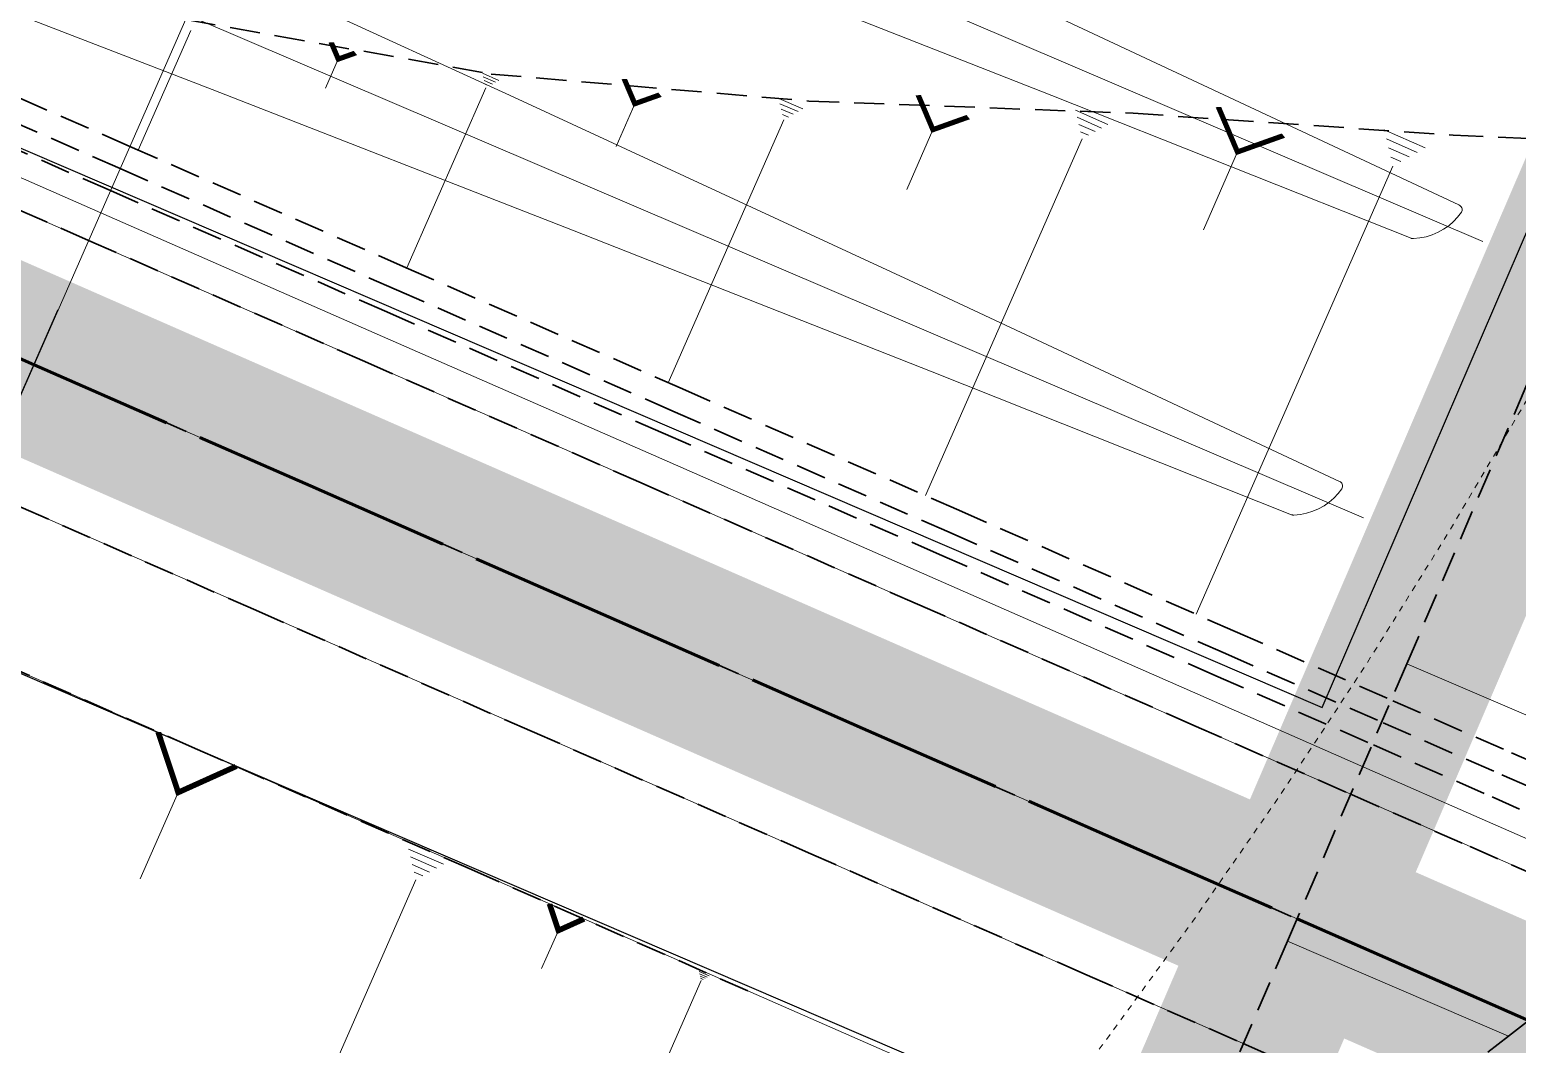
# Model space of a CAD drawing. Header units: metres. Extents: x 544752 to 548977, y 1840603 to 1844608.
# Drawn here: x 546643.49 to 546668.14, y 1842980.19 to 1842997 of the extents above; entities that cross this region are included whole.
import ezdxf

# ---------------------------------------------------------------- set-up
doc = ezdxf.new("R2010")
doc.units = ezdxf.units.M
doc.header["$MEASUREMENT"] = 0
for name, pattern in [('ACAD_ISO02W100', [15, 12, -3]), ('Anordnung Grundriss$0$GESTRICHELT', [0.75, 0.5, -0.25]), ('HIDDEN', [0.375, 0.25, -0.125])]:
    doc.linetypes.add(name, pattern=pattern)
doc.layers.add('C-ROAD', color=7, linetype='Continuous')
for name, color, linetype, lineweight in [('C-ROAD-CORR', 5, 'Continuous', 0), ('C-ROAD-SAMP', 150, 'HIDDEN', 0), ('C-ROAD-SAMP-TEXT', 11, 'Continuous', 0), ('C-TOPO-FEAT', 94, 'Continuous', 5), ('Line5', 5, 'Continuous', 13), ('Đường', 5, 'ACAD_ISO02W100', 5)]:
    doc.layers.add(name, color=color, linetype=linetype, lineweight=lineweight)

# ---------------------------------------------------------------- blocks, each defined once
blk = doc.blocks.new('TB')
at = {"layer": 'Defpoints', "color": 5, "linetype": 'Anordnung Grundriss$0$GESTRICHELT', "lineweight": 5, "ltscale": 0.2}
blk.add_circle((-0.4049538253086098, -1.769394799566726e-07), 105.7280000291212, dxfattribs=at)
blk = doc.blocks.new('FREFEWRFERWF')
at = {"layer": 'Line5', "color": 5}
for p, q in [((-7.212053040915634, -0.6838581399060786), (-8.89258424937725, 70.33729622233659)), ((-12.75507202500012, -0.8150196010246873), (-14.43560326413717, 70.20613535726443))]:
    blk.add_line(p, q, dxfattribs=at)
at = {"layer": 'Line5', "color": 5, "flags": 128}
for points in [[(-9.32136941346107, 69.21801394689828), (-9.265397289826069, 69.3155737053603), (-9.199926091358066, 69.40703027509153), (-9.125615558237769, 69.49146207235754), (-9.043214510194957, 69.56801827577874), (-8.953553309314884, 69.63592742476612), (-8.857535458577331, 69.69450520677492), (-8.756128540670034, 69.74316133605316), (-8.650354421522934, 69.78140550572425), (-8.54127897741273, 69.8088523298502)], [(-8.54127928573871, 69.80885153543204), (-8.524050052743405, 69.81059598503634), (-8.506802660995163, 69.80904139298946), (-8.490163094887976, 69.80424418672919), (-8.47473525768146, 69.79637846909463), (-8.461079090833664, 69.78572972957045), (-8.44969022506848, 69.77268445119262), (-8.44098198757274, 69.75771610625088), (-8.435270443791524, 69.74136795289814), (-8.432762881100643, 69.72423332417384)], [(-14.86438842292409, 69.08685307204723), (-14.80841630435316, 69.18441281979904), (-14.7429451107746, 69.27586939930916), (-14.66863456461579, 69.36030120356008), (-14.58623352402356, 69.43685740279034), (-14.49657232302707, 69.50476654665545), (-14.40055447630584, 69.56334433192387), (-14.29914754873607, 69.61200046539307), (-14.19337342411745, 69.65024462807924), (-14.0842979879817, 69.67769145453349)], [(-14.08429830515524, 69.67769065964967), (-14.06706906191539, 69.67943511717021), (-14.04982166929403, 69.6778805218637), (-14.03318210656289, 69.67308331327513), (-14.01775426935637, 69.66521759377792), (-14.00409810314886, 69.65456885192543), (-13.99270923074801, 69.64152358099818), (-13.98400099435821, 69.6265552258119), (-13.97828945569927, 69.61020707152784), (-13.97578189574415, 69.59307245211676)], [(-13.97577600751538, 69.5929625662975), (-13.51127695024479, 61.83797155646607), (-13.08261348161614, 54.08091718330979), (-12.68979475862579, 46.32196505367756), (-12.33282916026656, 38.56128078699112), (-12.01172429847065, 30.79903006413952), (-11.72648704145104, 23.03537858603522), (-11.47712347662309, 15.27049208758399), (-11.26363891706569, 7.504536324646324), (-11.08603794220835, -0.2623229054734111)], [(-8.432757004280575, 69.72412343835458), (-7.968257946602535, 61.96913249930367), (-7.53959449013928, 54.21207819133997), (-7.146775769360829, 46.45312612131238), (-6.78981017426122, 38.69244191842154), (-6.468705312057864, 30.93019125238061), (-6.183468067261856, 23.16653984691948), (-5.934104503423441, 15.40165340481326), (-5.720619944797363, 7.635697712190449), (-5.543018971104175, -0.1311614527367055)], [(-14.87426023866283, 69.04712659073994), (-14.9017317329417, 62.45136923948303), (-14.95250223134644, 55.85575008206069), (-15.02657110703876, 49.26035141386092), (-15.12393741810229, 42.66525555262342), (-15.24459997238591, 36.07054476439953), (-15.38855725055328, 29.47630136879161), (-15.55580746376654, 22.88260762346908), (-15.74634851206793, 16.28954582801089), (-15.96017803822178, 9.697198242414743)], [(-14.87426230253186, 69.04695007717237), (-14.87407874467317, 69.05155328614637), (-14.87366220814874, 69.05614129919559), (-14.87301376980031, 69.06070231227204), (-14.87213508534478, 69.06522462377325), (-14.8710284254048, 69.06969661777839), (-14.86969661776675, 69.07410680130124), (-14.8681430927827, 69.07844384945929), (-14.86637184320716, 69.08269663760439), (-14.86438740679296, 69.08685421943665)], [(-9.331241225474514, 69.17828746372834), (-9.358712720684707, 62.58253016741946), (-9.409483216586523, 55.98691107099876), (-9.48355208610883, 49.39151246007532), (-9.58091841021087, 42.79641664260998), (-9.701580953842495, 36.20170592423528), (-9.845538236608263, 29.60746257519349), (-10.01278844452463, 23.01376889226958), (-10.20332950324519, 16.42070714617148), (-10.41715902218129, 9.828359615057707)], [(-9.331243289343547, 69.17811096040532), (-9.331059732241556, 69.18271416937932), (-9.33064318500692, 69.18730217264965), (-9.32999474729877, 69.19186318619177), (-9.32911606359994, 69.19638549722731), (-9.328009405639023, 69.20085749216378), (-9.326677597535308, 69.20526767522097), (-9.325124074530322, 69.20960473362356), (-9.323352824314497, 69.21385751152411), (-9.321368388540577, 69.2180151049979)]]:
    blk.add_lwpolyline(points, dxfattribs=at)
blk = doc.blocks.new('RFEWF34RF')
blk.add_lwpolyline([(467558.3739784134, 1441381.465170017), (467628.3739784134, 1441381.465170017), (467628.3739784134, 1441366.465170017), (467558.3739784134, 1441366.465170017)], close=True)
at = {"xscale": 0.9, "yscale": 0.9714285714285716, "zscale": 0.9714285714285716, "rotation": 268.6444939923905}
blk.add_blockref('FREFEWRFERWF', (467559.2717663317, 1441366.934817435), dxfattribs=at)
blk = doc.blocks.new('GFERFERF')
blk.add_lwpolyline([(467513.3739784134, 1441358.465170017), (467628.3739784134, 1441358.465170017), (467628.3739784134, 1441366.465170017), (467513.3739784134, 1441366.465170017)], close=True)
blk = doc.blocks.new('fcwdăed')
at = {"xscale": -1, "rotation": 19.89216182940478}
for name, p in [('GFERFERF', (1396356.812540187, 242240.5363757809, -3.31594075425429)), ('RFEWF34RF', (1396367.360318515, 242211.3860006156, -3.31594075425429))]:
    blk.add_blockref(name, p, dxfattribs=at)

msp = doc.modelspace()

# ---------------------------------------------------------------- linework, layer by layer
at = {"layer": 'C-ROAD', "color": 1, "linetype": 'ACAD_ISO02W100', "lineweight": 60, "ltscale": 0.1, "const_width": 3, "flags": 128}
for points in [[(546523.169546673, 1843044.294615997), (546698.777218832, 1842967.217470441)], [(546659.508247406, 1842970.676844174), (546671.7521406753, 1842999.156442743)]]:
    msp.add_lwpolyline(points, dxfattribs=at)
at = {"layer": 'C-ROAD', "color": 1, "linetype": 'ACAD_ISO02W100', "lineweight": 60, "ltscale": 0.2}
msp.add_polyline3d([(546638.9846536643, 1842993.461427734, 561.2629139864831), (546643.5630552244, 1842991.451890684, 561.1379175680785), (546648.1414567843, 1842989.442353634, 561.0129211496737), (546652.7198583444, 1842987.432816585, 560.8879247312691), (546657.2982599045, 1842985.423279535, 560.7629283128645), (546661.8766614645, 1842983.413742485, 560.6379318944598), (546664.4907886443, 1842982.266358326, 560.5665627647656), (546666.4550630245, 1842981.404205435, 560.7067020788875), (546671.0334645845, 1842979.394668385, 561.0333438458705), (546675.6118661446, 1842977.385131335, 561.3599856128534), (546680.1902677047, 1842975.375594285, 561.6866273798364), (546684.7686692646, 1842973.366057235, 562.0132691468194), (546689.3470708247, 1842971.356520185, 562.3399109138024), (546693.9254723847, 1842969.346983135, 562.6665526807853), (546698.5038739447, 1842967.337446085, 562.9931944477684), (546698.777218832, 1842967.217470441, 563.0126959824877), (546700.7796304204, 1842966.380841376, 563.1544765662057), (546702.8106020357, 1842965.616148849, 563.2962571499238), (546703.1505984059, 1842965.495012303, 563.3198362147514), (546707.8605822804, 1842963.816902681, 563.6464779817343), (546712.5705661549, 1842962.13879306, 563.9731197487173)], dxfattribs=at)
at = {"layer": 'C-ROAD-CORR', "color": 160, "linetype": 'Continuous'}
for p, q in [((546646.1595929075, 1842996.992662049, 563.6637926288014), (546645.2886020826, 1842995.008251882, 561.4966496418565)), ((546648.6041844343, 1842996.5164196, 564.1494612415448), (546648.3937734655, 1842996.037032615, 563.6259302899422)), ((546651.264974323, 1842996.16301533, 564.8345089253611), (546650.9923344475, 1842996.282681532, 564.8345089253611)), ((546651.2109499713, 1842996.132533625, 564.7848846420379), (546651.0064700646, 1842996.222283278, 564.7848846420379)), ((546651.0488769163, 1842996.041088514, 564.6360117920684), (546649.7383190241, 1842993.055196665, 561.3751664837454)), ((546651.1569256196, 1842996.102051922, 564.7352603587148), (546651.0206056819, 1842996.161885023, 564.7352603587148)), ((546651.1029012679, 1842996.071570218, 564.6856360753916), (546651.0347412991, 1842996.101486769, 564.6856360753916)), ((546653.5169187235, 1842995.776541167, 565.3265404593825), (546653.2059396747, 1842995.068026257, 564.5527825217187)), ((546656.3004215334, 1842995.689983718, 566.306837087143), (546655.9024193087, 1842995.864673554, 566.306837087143)), ((546656.2215562827, 1842995.645486244, 566.2343950970313), (546655.9230546142, 1842995.77650362, 566.2343950970313)), ((546655.9849605308, 1842995.51199382, 566.0170691266964), (546654.0717959364, 1842991.153161141, 561.2568568321827)), ((546656.142691032, 1842995.600988769, 566.1619531069197), (546655.9436899198, 1842995.688333687, 566.1619531069197)), ((546656.0638257815, 1842995.556491294, 566.089511116808), (546655.9643252252, 1842995.600163753, 566.089511116808)), ((546661.3566071638, 1842995.434714233, 567.9888373679698), (546660.8168704154, 1842995.671613723, 567.9888373679698)), ((546661.249656822, 1842995.374370545, 567.8905977055678), (546660.8448542607, 1842995.552045162, 567.8905977055678)), ((546658.4566600459, 1842995.346617296, 566.800789303642), (546658.0222637306, 1842994.356916327, 565.7199525128294)), ((546661.1427064801, 1842995.314026856, 567.7923580431657), (546660.872838106, 1842995.432476601, 567.7923580431657)), ((546661.0357561384, 1842995.253683168, 567.6941183807636), (546660.9008219512, 1842995.31290804, 567.6941183807636)), ((546666.6146049919, 1842995.045998668, 569.6237487788391), (546665.9363716682, 1842995.343686622, 569.6237487788391)), ((546660.9288057965, 1842995.193339479, 567.5958787183615), (546658.3343347781, 1842989.282261523, 561.1404838837796)), ((546663.5031783974, 1842994.977324751, 568.3716364542411), (546662.9377322257, 1842993.689048113, 566.9647298939839)), ((546666.4802111675, 1842994.970170775, 569.5003007961808), (546665.9715361748, 1842995.193436741, 569.5003007961808)), ((546666.3458173431, 1842994.894342882, 569.3768528135225), (546666.0067006813, 1842995.043186859, 569.3768528135225)), ((546666.0770296943, 1842994.742687096, 569.129956848206), (546662.8168168082, 1842987.314825159, 561.0181061954135)), ((546666.2114235187, 1842994.818514989, 569.2534048308643), (546666.0418651878, 1842994.892936978, 569.2534048308643)), ((546666.3083421683, 1842986.494032776, 561.0165627647659), (546672.5062716616, 1842983.82943106, 567.7630012552676)), ((546666.3083421683, 1842986.494032776, 561.0165627647659), (546672.5062716616, 1842983.82943106, 567.7630012552676)), ((546666.3083421683, 1842986.494032776, 561.0165627647659), (546672.5062716616, 1842983.82943106, 567.7630012552676)), ((546666.3083421683, 1842986.494032776, 561.0165627647659), (546672.5062716616, 1842983.82943106, 567.7630012552676)), ((546645.9518817082, 1842984.363175124, 560.773904151338), (546645.3227226012, 1842982.929738982, 559.7302821772338)), ((546650.3459370383, 1842983.172932253, 561.1199659966147), (546649.7702189139, 1842983.42562457, 561.1199659966147)), ((546650.2318568865, 1842983.108565771, 561.0501068114335), (546649.8000682932, 1842983.29808501, 561.0501068114335)), ((546650.1177767348, 1842983.04419929, 560.9802476262522), (546649.8299176726, 1842983.170545449, 560.9802476262522)), ((546649.8896164312, 1842982.915466328, 560.8405292558897), (546647.569373618, 1842977.629172494, 556.9918106112227)), ((546650.003696583, 1842982.979832809, 560.910388441071), (546649.8597670519, 1842983.043005889, 560.910388441071)), ((546652.2511101988, 1842982.075405554, 560.8979475346467), (546651.9739026012, 1842981.443833373, 560.4381275350478)), ((546664.3335211428, 1842981.900550228, 561.0165627647683), (546667.994774106, 1842980.32651152, 565.0018320293458)), ((546664.3335211428, 1842981.900550228, 561.0165627647683), (546667.994774106, 1842980.32651152, 565.0018320293458)), ((546664.3335211428, 1842981.900550228, 561.0165627647683), (546667.994774106, 1842980.32651152, 565.0018320293458)), ((546664.3335211428, 1842981.900550228, 561.0165627647683), (546667.994774106, 1842980.32651152, 565.0018320293458)), ((546654.6173917725, 1842981.246253013, 560.9633076193795), (546653.9430246032, 1842979.709817693, 559.8446964624709)), ((546654.750019114, 1842981.321084218, 561.0445245345904), (546654.5826894708, 1842981.394527998, 561.0445245345904)), ((546654.7168622786, 1842981.302376417, 561.0242203057877), (546654.5913650462, 1842981.357459252, 561.0242203057877)), ((546654.6837054433, 1842981.283668616, 561.003916076985), (546654.6000406216, 1842981.320390505, 561.003916076985)), ((546654.6505486078, 1842981.264960814, 560.9836118481822), (546654.6087161971, 1842981.283321759, 560.9836118481822))]:
    msp.add_line(p, q, dxfattribs=at)
at = {"layer": 'C-ROAD-CORR', "color": 5, "linetype": 'Anordnung Grundriss$0$GESTRICHELT', "lineweight": 30, "extrusion": (0.2841914546178988, 0.6474837581207679, -0.7071067812515801), "const_width": 0.1, "elevation": 1348264.258733181}
msp.add_lwpolyline([(240158.8100131832, 1349062.378803968), (240158.5910106184, 1349062.086800548), (240158.3720080529, 1349062.378803967)], dxfattribs=at)
at = {"layer": 'C-ROAD-CORR', "color": 5, "linetype": 'Anordnung Grundriss$0$GESTRICHELT', "lineweight": 30, "extrusion": (0.2841914550199149, 0.6474837580993753, -0.7071067811095955), "const_width": 0.1, "elevation": 1348264.343690737}
msp.add_lwpolyline([(240154.119847139, 1349064.267427332), (240153.7961700527, 1349063.835857883), (240153.4724929665, 1349064.267427331)], dxfattribs=at)
at = {"layer": 'C-ROAD-CORR', "color": 5, "linetype": 'Anordnung Grundriss$0$GESTRICHELT', "lineweight": 30, "extrusion": (0.2841914548733529, 0.6474837579973814, -0.7071067812618937), "const_width": 0.1, "elevation": 1348264.426434753}
msp.add_lwpolyline([(240149.5520389479, 1349066.606930611), (240149.0999051652, 1349066.004085567), (240148.6477713823, 1349066.606930611)], dxfattribs=at)
at = {"layer": 'C-ROAD-CORR', "color": 5, "linetype": 'Anordnung Grundriss$0$GESTRICHELT', "lineweight": 30, "extrusion": (0.2841914550651299, 0.6474837580358829, -0.707106781149562), "const_width": 0.1, "elevation": 1348264.510920407}
msp.add_lwpolyline([(240144.9194529128, 1349069.094369033), (240144.3309181862, 1349068.309656064), (240143.7423834595, 1349069.094369033)], dxfattribs=at)
at = {"layer": 'C-ROAD-CORR', "color": 5, "linetype": 'Anordnung Grundriss$0$GESTRICHELT', "lineweight": 30, "extrusion": (0.2229381191710284, 0.507928048789297, -0.8320502943173458), "const_width": 0.1, "elevation": 1057505.079809696}
msp.add_lwpolyline([(240156.8400809881, 1587269.507657434), (240156.1361780366, 1587268.569120165), (240155.4322750851, 1587269.507657434)], dxfattribs=at)
at = {"layer": 'C-ROAD-CORR', "color": 5, "linetype": 'Anordnung Grundriss$0$GESTRICHELT', "lineweight": 30, "extrusion": (0.2229381193569765, 0.5079280487403556, -0.8320502942973997), "const_width": 0.1, "elevation": 1057505.218926643}
msp.add_lwpolyline([(240149.759419819, 1587269.414813996), (240149.4492800723, 1587269.001294334), (240149.1391403248, 1587269.414813997)], dxfattribs=at)
at = {"layer": 'C-ROAD-CORR', "color": 1, "linetype": 'Anordnung Grundriss$0$GESTRICHELT', "lineweight": 30}
for points in [[(546662.2947752214, 1842975.823435853, 561.5438166508645), (546663.5325976838, 1842976.802387936, 562.2943487954545), (546667.9947741061, 1842980.32651152, 565.0018320293458), (546672.5062716616, 1842983.82943106, 567.7630012552676), (546678.7445522234, 1842986.58997543, 570.9337716205598), (546683.3625389847, 1842990.047113338, 573.810854213566), (546686.8892460297, 1842992.648728039, 576.0232829837289), (546692.2342684566, 1842994.997135841, 578.957094902406), (546696.154877114, 1842999.213810504, 582.4021490988542), (546702.3073474437, 1843005.376852608, 587.6192499372495), (546704.4568289453, 1843012.956286886, 591.8108850465635), (546706.1867867875, 1843022.497851614, 596.2950120877671), (546702.4839764922, 1843030.368858471, 598.3274583665009), (546701.3454376603, 1843031.664159333, 598.4497709951656), (546694.9422052086, 1843034.61137062, 596.7058734923852), (546684.1770944282, 1843030.588437018, 589.4154379934198), (546678.9940899413, 1843030.296265198, 587.216040110001), (546672.5829647308, 1843028.043290316, 584.2090381236554), (546667.1502459726, 1843028.066066812, 582.2091965118301), (546661.719485436, 1843028.093398088, 580.2143127877184), (546655.2618304609, 1843025.732196022, 577.0895052729253), (546650.2812064494, 1843026.80653472, 576.234291427957), (546645.9084761186, 1843029.294820432, 576.9181620135658), (546641.5241496965, 1843031.756133897, 577.5726732487362)], [(546661.8103889165, 1842976.031682265, 561.0165627647713), (546662.3587001174, 1842977.30706768, 561.0165627647707), (546664.333521143, 1842981.900550228, 561.0165627647683), (546666.3083421683, 1842986.494032776, 561.0165627647659), (546668.2831631937, 1842991.087515323, 561.0165627647635), (546670.2579842191, 1842995.680997871, 561.0165627647611), (546671.7521406752, 1842999.156442743, 561.0165627647593), (546671.8115416818, 1842999.343259766, 561.0170431282576), (546671.8333553007, 1842999.538075694, 561.0184657588251), (546671.8167432548, 1842999.73340393, 561.0207759860679), (546671.76234393, 1842999.921738189, 561.0238850300881), (546671.672247842, 1843000.095840959, 561.0276734131864), (546671.5499173006, 1843000.249021631, 561.0319955512816), (546671.5222515162, 1843000.276351383, 561.0329244623463), (546671.4000533561, 1843000.375393613, 561.0366853485841), (546671.2284151423, 1843000.470100546, 561.0415625805019), (546666.9599867751, 1843002.305212191, 561.1577174218507), (546662.3665187833, 1843004.280067074, 561.2827174218472), (546657.7730507915, 1843006.254921956, 561.4077174218437), (546653.1795827997, 1843008.229776839, 561.5327174218403), (546648.5861148078, 1843010.204631722, 561.6577174218368), (546643.992646816, 1843012.179486605, 561.7827174218332), (546639.3991788242, 1843014.154341488, 561.9077174218297)], [(546632.4397162122, 1843003.431210655, 564.4240818989904), (546637.0200087093, 1843001.425981796, 564.3037903877039), (546641.4611572566, 1842999.103736201, 563.8372899081304), (546646.0731965357, 1842997.170837193, 563.795988684671), (546651.1378749482, 1842996.269202434, 564.8809148515695), (546656.4013866626, 1842995.820576838, 566.4605651683306), (546661.773252652, 1842995.618818739, 568.3098155779213), (546667.0747226824, 1842995.25667496, 569.9839113197505), (546670.1332537357, 1842995.121792356, 571.018279139391), (546672.2794121967, 1842994.674032601, 571.6109706489434), (546677.2783778633, 1842993.622682095, 572.9840328010341), (546682.281635903, 1842992.58111106, 574.3677749574435), (546687.2795670247, 1842991.527403513, 575.7382630211769), (546692.217841426, 1842990.337777884, 576.9603170956063), (546697.0584105275, 1842988.925546706, 577.9392671679159), (546701.9209141346, 1842987.563289713, 578.9727932569499), (546706.7017099999, 1842986.014874991, 579.8030194321001), (546706.9876895089, 1842985.923685266, 579.8539576147939), (546708.2869590357, 1842985.290180576, 579.912076515563), (546709.6230212873, 1842984.736702364, 580.006654153184), (546709.9713805676, 1842984.639038165, 580.0551508696982), (546714.7972161886, 1842983.28609196, 580.7269779123294)], [(546631.4153848137, 1843001.097439067, 561.8754068232925), (546635.9937863736, 1842999.087902017, 561.7504104048878), (546640.5721879337, 1842997.078364967, 561.6254139864832), (546645.1505894938, 1842995.068827917, 561.5004175680785), (546649.7289910538, 1842993.059290867, 561.3754211496738), (546654.3073926138, 1842991.049753817, 561.2504247312692), (546658.8857941739, 1842989.040216767, 561.1254283128645), (546663.4641957339, 1842987.030679717, 561.0004318944599), (546666.0783229137, 1842985.883295559, 560.9290627647657), (546668.042597294, 1842985.021142667, 561.0692020788875), (546672.6209988539, 1842983.011605617, 561.3958438458706), (546677.199400414, 1842981.002068567, 561.7224856128535), (546681.7778019741, 1842978.992531517, 562.0491273798365), (546686.3562035341, 1842976.982994467, 562.3757691468195), (546690.9346050941, 1842974.973457417, 562.7024109138025), (546695.5130066541, 1842972.963920367, 563.0290526807854), (546700.0914082142, 1842970.954383318, 563.3556944477684), (546700.3647531015, 1842970.834407673, 563.3751959824878), (546702.2371778447, 1842970.052088508, 563.5169765662058), (546704.1363086367, 1842969.33703611, 563.6587571499239), (546704.4763050069, 1842969.215899564, 563.6823362147514), (546709.1862888815, 1842967.537789942, 564.0089779817343), (546713.8962727559, 1842965.859680321, 564.3356197487174)]]:
    msp.add_polyline3d(points, dxfattribs=at)
at = {"layer": 'C-ROAD-CORR', "color": 92, "linetype": 'Anordnung Grundriss$0$GESTRICHELT', "lineweight": 30}
for points in [[(546631.2546218497, 1843000.731166942, 561.4754068232925), (546635.8330234097, 1842998.721629892, 561.3504104048878), (546640.4114249698, 1842996.712092842, 561.2254139864832), (546644.9898265299, 1842994.702555792, 561.1004175680786), (546649.5682280898, 1842992.693018742, 560.9754211496738), (546654.1466296499, 1842990.683481692, 560.8504247312692), (546658.72503121, 1842988.673944642, 560.7254283128646), (546663.30343277, 1842986.664407592, 560.6004318944599), (546665.9175599498, 1842985.517023434, 560.5290627647657), (546667.88183433, 1842984.654870542, 560.6692020788876), (546672.46023589, 1842982.645333492, 560.9958438458706), (546677.0386374501, 1842980.635796442, 561.3224856128535), (546681.6170390102, 1842978.626259392, 561.6491273798365), (546686.1954405701, 1842976.616722343, 561.9757691468195), (546690.7738421302, 1842974.607185293, 562.3024109138025), (546695.3522436902, 1842972.597648242, 562.6290526807854), (546699.9306452502, 1842970.588111193, 562.9556944477685), (546700.2039901376, 1842970.468135548, 562.9751959824878), (546702.0895781056, 1842969.680316646, 563.1169765662058), (546704.002059867, 1842968.9602374, 563.2587571499239), (546704.3420562372, 1842968.839100854, 563.2823362147515), (546709.0520401117, 1842967.160991232, 563.6089779817344), (546713.7620239862, 1842965.482881611, 563.9356197487174)], [(546631.0938588857, 1843000.364894817, 561.4754068232925), (546635.6722604457, 1842998.355357767, 561.3504104048878), (546640.2506620057, 1842996.345820717, 561.2254139864832), (546644.8290635658, 1842994.336283667, 561.1004175680786), (546649.4074651258, 1842992.326746617, 560.9754211496738), (546653.9858666859, 1842990.317209567, 560.8504247312692), (546658.564268246, 1842988.307672517, 560.7254283128646), (546663.1426698059, 1842986.298135467, 560.6004318944599), (546665.7567969857, 1842985.150751309, 560.5290627647657), (546667.721071366, 1842984.288598418, 560.6692020788876), (546672.299472926, 1842982.279061368, 560.9958438458706), (546676.877874486, 1842980.269524318, 561.3224856128535), (546681.4562760461, 1842978.259987268, 561.6491273798365), (546686.0346776061, 1842976.250450218, 561.9757691468195), (546690.6130791662, 1842974.240913168, 562.3024109138025), (546695.1914807261, 1842972.231376118, 562.6290526807854), (546699.7698822862, 1842970.221839068, 562.9556944477685), (546700.0432271735, 1842970.101863423, 562.9751959824878), (546701.9419783665, 1842969.308544785, 563.1169765662058), (546703.8678110973, 1842968.58343869, 563.2587571499239), (546704.2078074674, 1842968.462302144, 563.2823362147515), (546708.917791342, 1842966.784192522, 563.6089779817344), (546713.6277752165, 1842965.106082901, 563.9356197487174)], [(546641.653995027, 1842987.102409202, 561.4204175680785), (546646.2323965869, 1842985.092872152, 561.2954211496738), (546650.810798147, 1842983.083335103, 561.1704247312691), (546655.3891997071, 1842981.073798053, 561.0454283128645)]]:
    msp.add_polyline3d(points, dxfattribs=at)
at = {"layer": 'C-ROAD-CORR', "color": 11, "linetype": 'Anordnung Grundriss$0$GESTRICHELT', "lineweight": 30}
for points in [[(546637.7729976223, 1842951.039914244, 545.268518348098), (546643.6843873526, 1842952.13057792, 547.3680358537616), (546651.6245956849, 1842957.940323844, 551.8620301026443), (546653.2710958917, 1842958.700950497, 552.7311205584624), (546656.3404767142, 1842960.503210675, 554.4998470973427), (546658.4749063419, 1842962.471700917, 555.9647479669774), (546659.8688190801, 1842964.160244248, 557.0083684005513), (546660.7390953127, 1842965.680175997, 557.8209987622073), (546661.2792234707, 1842966.927900324, 558.3939263313434), (546661.5669908011, 1842968.013913872, 558.8397957355852), (546661.6988716223, 1842968.93373329, 559.1680485908875), (546661.7068956046, 1842969.731605644, 559.4210788911154), (546661.5777697787, 1842972.200309985, 560.1501970867594), (546662.2947752214, 1842975.823435853, 561.5438166508645), (546663.5325976838, 1842976.802387936, 562.2943487954545), (546667.9947741061, 1842980.32651152, 565.0018320293458), (546672.5062716616, 1842983.82943106, 567.7630012552676), (546678.7445522234, 1842986.58997543, 570.9337716205598), (546683.3625389847, 1842990.047113338, 573.810854213566), (546686.8892460297, 1842992.648728039, 576.0232829837289), (546692.2342684566, 1842994.997135841, 578.957094902406), (546696.154877114, 1842999.213810504, 582.4021490988542)], [(546643.3004825606, 1842976.556355962, 561.4468681070672), (546647.8939651086, 1842974.581534937, 561.321868107067), (546652.4874476565, 1842972.606713912, 561.1968681070667), (546657.0809302044, 1842970.631892886, 561.0718681070665), (546658.1945866914, 1842970.153111869, 561.0415627647773), (546658.3814046158, 1842970.093710671, 561.0366855067253), (546658.576221485, 1842970.071897219, 561.0319956789684), (546658.771550596, 1842970.088509793, 561.02767350895), (546658.9598855606, 1842970.142909979, 561.0238850952503), (546659.1339887717, 1842970.233007211, 561.020776024472), (546659.2871695407, 1842970.3553391, 561.0184657764668), (546659.4135412163, 1842970.505204502, 561.0170431327679), (546659.5082474059, 1842970.676844174, 561.0165627647743), (546660.383879092, 1842972.713585132, 561.0165627647732), (546661.8103889165, 1842976.031682265, 561.0165627647713), (546662.3587001174, 1842977.30706768, 561.0165627647707), (546664.333521143, 1842981.900550228, 561.0165627647683), (546666.3083421683, 1842986.494032776, 561.0165627647659), (546668.2831631937, 1842991.087515323, 561.0165627647635), (546670.2579842191, 1842995.680997871, 561.0165627647611), (546671.7521406752, 1842999.156442743, 561.0165627647593)], [(546641.4611572566, 1842999.103736201, 563.8372899081304), (546646.0731965357, 1842997.170837193, 563.795988684671), (546651.1378749482, 1842996.269202434, 564.8809148515695), (546656.4013866626, 1842995.820576838, 566.4605651683306), (546661.773252652, 1842995.618818739, 568.3098155779213), (546667.0747226824, 1842995.25667496, 569.9839113197505), (546670.1332537357, 1842995.121792356, 571.018279139391), (546672.2794121967, 1842994.674032601, 571.6109706489434), (546677.2783778633, 1842993.622682095, 572.9840328010341), (546682.281635903, 1842992.58111106, 574.3677749574435), (546687.2795670247, 1842991.527403513, 575.7382630211769), (546692.217841426, 1842990.337777884, 576.9603170956063), (546697.0584105275, 1842988.925546706, 577.9392671679159), (546701.9209141346, 1842987.563289713, 578.9727932569499), (546706.7017099999, 1842986.014874991, 579.8030194321001), (546706.9876895089, 1842985.923685266, 579.8539576147939), (546708.2869590357, 1842985.290180576, 579.912076515563), (546709.6230212873, 1842984.736702364, 580.006654153184), (546709.9713805676, 1842984.639038165, 580.0551508696982), (546714.7972161886, 1842983.28609196, 580.7269779123294)], [(546641.653995027, 1842987.102409202, 561.4204175680785), (546646.2323965869, 1842985.092872152, 561.2954211496738), (546650.810798147, 1842983.083335103, 561.1704247312691), (546655.3891997071, 1842981.073798053, 561.0454283128645)]]:
    msp.add_polyline3d(points, dxfattribs=at)
at = {"layer": 'C-ROAD-CORR', "color": 5, "linetype": 'Anordnung Grundriss$0$GESTRICHELT', "lineweight": 30}
for points in [[(546639.8889453368, 1842995.521708436, 561.6454139864832), (546644.4673468969, 1842993.512171387, 561.5204175680785), (546649.0457484568, 1842991.502634336, 561.3954211496738), (546653.6241500169, 1842989.493097287, 561.2704247312691), (546658.202551577, 1842987.483560237, 561.1454283128645), (546662.780953137, 1842985.474023187, 561.0204318944599), (546665.3950803168, 1842984.326639028, 560.9490627647657), (546667.359354697, 1842983.464486137, 561.0892020788875), (546671.937756257, 1842981.454949087, 561.4158438458705), (546676.5161578171, 1842979.445412037, 561.7424856128534), (546681.0945593772, 1842977.435874987, 562.0691273798365), (546685.6729609371, 1842975.426337937, 562.3957691468195), (546690.2513624972, 1842973.416800887, 562.7224109138025), (546694.8297640572, 1842971.407263837, 563.0490526807854), (546699.4081656173, 1842969.397726787, 563.3756944477684), (546699.6815105046, 1842969.277751143, 563.3951959824877), (546701.6098789533, 1842968.472058096, 563.5369765662058), (546703.5657513654, 1842967.735641593, 563.6787571499239), (546703.9057477355, 1842967.614505047, 563.7023362147514), (546708.6157316101, 1842965.936395425, 564.0289779817343), (546713.3257154846, 1842964.258285803, 564.3556197487173)], [(546642.6587635519, 1842989.391609982, 561.5204175680785), (546647.2371651118, 1842987.382072932, 561.3954211496738), (546651.8155666719, 1842985.372535883, 561.2704247312691), (546656.393968232, 1842983.362998832, 561.1454283128645), (546660.9723697919, 1842981.353461782, 561.0204318944599), (546663.5864969718, 1842980.206077624, 560.9490627647657), (546665.550771352, 1842979.343924733, 561.0892020788875), (546670.129172912, 1842977.334387683, 561.4158438458705), (546674.7075744721, 1842975.324850633, 561.7424856128534), (546679.2859760321, 1842973.315313583, 562.0691273798365), (546683.8643775921, 1842971.305776533, 562.3957691468195), (546688.4427791522, 1842969.296239483, 562.7224109138025), (546693.0211807122, 1842967.286702433, 563.0490526807854), (546697.5995822722, 1842965.277165383, 563.3756944477684), (546697.8729271595, 1842965.157189738, 563.3951959824877), (546699.9493818874, 1842964.289624655, 563.5369765662058), (546702.0554527061, 1842963.496656106, 563.6787571499239), (546702.3954490762, 1842963.375519559, 563.7023362147514), (546707.1054329508, 1842961.697409938, 564.0289779817343), (546711.8154168252, 1842960.019300316, 564.3556197487173), (546716.5254006997, 1842958.341190695, 564.6822615157004)]]:
    msp.add_polyline3d(points, dxfattribs=at)
at = {"layer": 'C-ROAD-CORR', "color": 160, "linetype": 'Anordnung Grundriss$0$GESTRICHELT', "lineweight": 30}
for points in [[(546639.8889453368, 1842995.521708436, 561.4954139864832), (546644.4673468969, 1842993.512171387, 561.3704175680786), (546649.0457484568, 1842991.502634336, 561.2454211496738), (546653.6241500169, 1842989.493097287, 561.1204247312692), (546658.202551577, 1842987.483560237, 560.9954283128645), (546662.780953137, 1842985.474023187, 560.8704318944599), (546665.3950803168, 1842984.326639028, 560.7990627647657), (546667.359354697, 1842983.464486137, 560.9392020788875), (546671.937756257, 1842981.454949087, 561.2658438458706), (546676.5161578171, 1842979.445412037, 561.5924856128535), (546681.0945593772, 1842977.435874987, 561.9191273798365), (546685.6729609371, 1842975.426337937, 562.2457691468195), (546690.2513624972, 1842973.416800887, 562.5724109138025), (546694.8297640572, 1842971.407263837, 562.8990526807854), (546699.4081656173, 1842969.397726787, 563.2256944477684), (546699.6815105046, 1842969.277751143, 563.2451959824878), (546701.6098789533, 1842968.472058096, 563.3869765662058), (546703.5657513654, 1842967.735641593, 563.5287571499239), (546703.9057477355, 1842967.614505047, 563.5523362147514), (546708.6157316101, 1842965.936395425, 563.8789779817344), (546713.3257154846, 1842964.258285803, 564.2056197487174)], [(546642.6587635519, 1842989.391609982, 561.3704175680786), (546647.2371651118, 1842987.382072932, 561.2454211496738), (546651.8155666719, 1842985.372535883, 561.1204247312692), (546656.393968232, 1842983.362998832, 560.9954283128645), (546660.9723697919, 1842981.353461782, 560.8704318944599), (546663.5864969718, 1842980.206077624, 560.7990627647657), (546665.550771352, 1842979.343924733, 560.9392020788875), (546670.129172912, 1842977.334387683, 561.2658438458706), (546674.7075744721, 1842975.324850633, 561.5924856128535), (546679.2859760321, 1842973.315313583, 561.9191273798365), (546683.8643775921, 1842971.305776533, 562.2457691468195), (546688.4427791522, 1842969.296239483, 562.5724109138025), (546693.0211807122, 1842967.286702433, 562.8990526807854), (546697.5995822722, 1842965.277165383, 563.2256944477684), (546697.8729271595, 1842965.157189738, 563.2451959824878), (546699.9493818874, 1842964.289624655, 563.3869765662058), (546702.0554527061, 1842963.496656106, 563.5287571499239), (546702.3954490762, 1842963.375519559, 563.5523362147514), (546707.1054329508, 1842961.697409938, 563.8789779817344), (546711.8154168252, 1842960.019300316, 564.2056197487174), (546716.5254006997, 1842958.341190695, 564.5322615157004)]]:
    msp.add_polyline3d(points, dxfattribs=at)
at = {"layer": 'C-ROAD-CORR', "color": 150, "linetype": 'Anordnung Grundriss$0$GESTRICHELT', "lineweight": 30}
msp.add_polyline3d([(546638.9846536643, 1842993.461427734, 561.7129139864832), (546643.5630552244, 1842991.451890684, 561.5879175680785), (546648.1414567843, 1842989.442353634, 561.4629211496738), (546652.7198583444, 1842987.432816585, 561.3379247312691), (546657.2982599045, 1842985.423279535, 561.2129283128645), (546661.8766614645, 1842983.413742485, 561.0879318944599), (546664.4907886443, 1842982.266358326, 561.0165627647657), (546666.4550630245, 1842981.404205435, 561.1567020788875), (546671.0334645845, 1842979.394668385, 561.4833438458705), (546675.6118661446, 1842977.385131335, 561.8099856128534), (546680.1902677047, 1842975.375594285, 562.1366273798365), (546684.7686692646, 1842973.366057235, 562.4632691468195), (546689.3470708247, 1842971.356520185, 562.7899109138025), (546693.9254723847, 1842969.346983135, 563.1165526807854), (546698.5038739447, 1842967.337446085, 563.4431944477684), (546698.777218832, 1842967.217470441, 563.4626959824877), (546700.7796304204, 1842966.380841376, 563.6044765662058), (546702.8106020357, 1842965.616148849, 563.7462571499238), (546703.1505984059, 1842965.495012303, 563.7698362147514), (546707.8605822804, 1842963.816902681, 564.0964779817343), (546712.5705661549, 1842962.13879306, 564.4231197487173)], dxfattribs=at)
msp.add_polyline3d([(546638.9846536643, 1842993.461427734, 561.7129139864832), (546643.5630552244, 1842991.451890684, 561.5879175680785), (546648.1414567843, 1842989.442353634, 561.4629211496738), (546652.7198583444, 1842987.432816585, 561.3379247312691), (546657.2982599045, 1842985.423279535, 561.2129283128645), (546661.8766614645, 1842983.413742485, 561.0879318944599), (546664.4907886443, 1842982.266358326, 561.0165627647657), (546666.4550630245, 1842981.404205435, 561.1567020788875), (546671.0334645845, 1842979.394668385, 561.4833438458705), (546675.6118661446, 1842977.385131335, 561.8099856128534), (546680.1902677047, 1842975.375594285, 562.1366273798365), (546684.7686692646, 1842973.366057235, 562.4632691468195), (546689.3470708247, 1842971.356520185, 562.7899109138025), (546693.9254723847, 1842969.346983135, 563.1165526807854), (546698.5038739447, 1842967.337446085, 563.4431944477684), (546698.777218832, 1842967.217470441, 563.4626959824877), (546700.7796304204, 1842966.380841376, 563.6044765662058), (546702.8106020357, 1842965.616148849, 563.7462571499238), (546703.1505984059, 1842965.495012303, 563.7698362147514), (546707.8605822804, 1842963.816902681, 564.0964779817343), (546712.5705661549, 1842962.13879306, 564.4231197487173)], dxfattribs=at)
at = {"layer": 'C-ROAD-SAMP', "color": 1, "linetype": 'Continuous', "lineweight": 13}
msp.add_lwpolyline([(546647.5821293243, 1843000.608693805), (546643.5630552245, 1842991.451890685), (546639.5439811246, 1842982.295087565)], dxfattribs=at)
at = {"layer": 'C-ROAD-SAMP-TEXT', "color": 1, "linetype": 'Continuous', "lineweight": -3}
msp.add_line((546643.1611478145, 1842990.536210373), (546643.9649626345, 1842992.367570997), dxfattribs=at)
at = {"layer": 'C-TOPO-FEAT', "color": 94, "linetype": 'Continuous', "lineweight": 0, "ltscale": 2}
for points in [[(546640.0898990418, 1842995.979548592, 561.6254139864832), (546644.6683006019, 1842993.970011543, 561.5004175680785), (546649.2467021619, 1842991.960474493, 561.3754211496738), (546653.8251037219, 1842989.950937443, 561.2504247312692), (546658.403505282, 1842987.941400393, 561.1254283128645), (546662.981906842, 1842985.931863343, 561.0004318944599), (546665.5960340218, 1842984.784479184, 560.9290627647657), (546667.560308402, 1842983.922326293, 561.0692020788875), (546672.138709962, 1842981.912789243, 561.3958438458706), (546676.7171115221, 1842979.903252193, 561.7224856128535), (546681.2955130822, 1842977.893715143, 562.0491273798365), (546685.8739146421, 1842975.884178093, 562.3757691468195), (546690.4523162022, 1842973.874641043, 562.7024109138025), (546695.0307177622, 1842971.865103993, 563.0290526807854), (546699.6091193223, 1842969.855566943, 563.3556944477684), (546699.8824642096, 1842969.735591299, 563.3751959824878), (546701.7943786272, 1842968.936772923, 563.5169765662058), (546703.7335623276, 1842968.20663998, 563.6587571499239), (546704.0735586977, 1842968.085503434, 563.6823362147514), (546708.7835425723, 1842966.407393812, 564.0089779817343), (546713.4935264467, 1842964.729284191, 564.3356197487174)], [(546639.8889453368, 1842995.521708436, 561.1954139864831), (546644.4673468969, 1842993.512171387, 561.0704175680785), (546649.0457484568, 1842991.502634336, 560.9454211496737), (546653.6241500169, 1842989.493097287, 560.8204247312691), (546658.202551577, 1842987.483560237, 560.6954283128645), (546662.780953137, 1842985.474023187, 560.5704318944598), (546665.3950803168, 1842984.326639028, 560.4990627647657), (546667.359354697, 1842983.464486137, 560.6392020788875), (546671.937756257, 1842981.454949087, 560.9658438458705), (546676.5161578171, 1842979.445412037, 561.2924856128534), (546681.0945593772, 1842977.435874987, 561.6191273798364), (546685.6729609371, 1842975.426337937, 561.9457691468194), (546690.2513624972, 1842973.416800887, 562.2724109138024), (546694.8297640572, 1842971.407263837, 562.5990526807853), (546699.4081656173, 1842969.397726787, 562.9256944477684), (546699.6815105046, 1842969.277751143, 562.9451959824877), (546701.6098789533, 1842968.472058096, 563.0869765662057), (546703.5657513654, 1842967.735641593, 563.2287571499238), (546703.9057477355, 1842967.614505047, 563.2523362147514), (546708.6157316101, 1842965.936395425, 563.5789779817343), (546713.3257154846, 1842964.258285803, 563.9056197487173)], [(546638.9846536643, 1842993.461427734, 561.5629139864832), (546643.5630552244, 1842991.451890684, 561.4379175680785), (546648.1414567843, 1842989.442353634, 561.3129211496738), (546652.7198583444, 1842987.432816585, 561.1879247312692), (546657.2982599045, 1842985.423279535, 561.0629283128645), (546661.8766614645, 1842983.413742485, 560.9379318944599), (546664.4907886443, 1842982.266358326, 560.8665627647657), (546666.4550630245, 1842981.404205435, 561.0067020788875), (546671.0334645845, 1842979.394668385, 561.3333438458706), (546675.6118661446, 1842977.385131335, 561.6599856128535), (546680.1902677047, 1842975.375594285, 561.9866273798365), (546684.7686692646, 1842973.366057235, 562.3132691468195), (546689.3470708247, 1842971.356520185, 562.6399109138025), (546693.9254723847, 1842969.346983135, 562.9665526807854), (546698.5038739447, 1842967.337446085, 563.2931944477684), (546698.777218832, 1842967.217470441, 563.3126959824878), (546700.7796304204, 1842966.380841376, 563.4544765662058), (546702.8106020357, 1842965.616148849, 563.5962571499239), (546703.1505984059, 1842965.495012303, 563.6198362147514), (546707.8605822804, 1842963.816902681, 563.9464779817343), (546712.5705661549, 1842962.13879306, 564.2731197487174)], [(546638.9846536643, 1842993.461427734, 561.5629139864832), (546643.5630552244, 1842991.451890684, 561.4379175680785), (546648.1414567843, 1842989.442353634, 561.3129211496738), (546652.7198583444, 1842987.432816585, 561.1879247312692), (546657.2982599045, 1842985.423279535, 561.0629283128645), (546661.8766614645, 1842983.413742485, 560.9379318944599), (546664.4907886443, 1842982.266358326, 560.8665627647657), (546666.4550630245, 1842981.404205435, 561.0067020788875), (546671.0334645845, 1842979.394668385, 561.3333438458706), (546675.6118661446, 1842977.385131335, 561.6599856128535), (546680.1902677047, 1842975.375594285, 561.9866273798365), (546684.7686692646, 1842973.366057235, 562.3132691468195), (546689.3470708247, 1842971.356520185, 562.6399109138025), (546693.9254723847, 1842969.346983135, 562.9665526807854), (546698.5038739447, 1842967.337446085, 563.2931944477684), (546698.777218832, 1842967.217470441, 563.3126959824878), (546700.7796304204, 1842966.380841376, 563.4544765662058), (546702.8106020357, 1842965.616148849, 563.5962571499239), (546703.1505984059, 1842965.495012303, 563.6198362147514), (546707.8605822804, 1842963.816902681, 563.9464779817343), (546712.5705661549, 1842962.13879306, 564.2731197487174)], [(546638.9846536643, 1842993.461427734, 561.2629139864831), (546643.5630552244, 1842991.451890684, 561.1379175680785), (546648.1414567843, 1842989.442353634, 561.0129211496737), (546652.7198583444, 1842987.432816585, 560.8879247312691), (546657.2982599045, 1842985.423279535, 560.7629283128645), (546661.8766614645, 1842983.413742485, 560.6379318944598), (546664.4907886443, 1842982.266358326, 560.5665627647656), (546666.4550630245, 1842981.404205435, 560.7067020788875), (546671.0334645845, 1842979.394668385, 561.0333438458705), (546675.6118661446, 1842977.385131335, 561.3599856128534), (546680.1902677047, 1842975.375594285, 561.6866273798364), (546684.7686692646, 1842973.366057235, 562.0132691468194), (546689.3470708247, 1842971.356520185, 562.3399109138024), (546693.9254723847, 1842969.346983135, 562.6665526807853), (546698.5038739447, 1842967.337446085, 562.9931944477684), (546698.777218832, 1842967.217470441, 563.0126959824877), (546700.7796304204, 1842966.380841376, 563.1544765662057), (546702.8106020357, 1842965.616148849, 563.2962571499238), (546703.1505984059, 1842965.495012303, 563.3198362147514), (546707.8605822804, 1842963.816902681, 563.6464779817343), (546712.5705661549, 1842962.13879306, 563.9731197487173)], [(546642.6587635519, 1842989.391609982, 561.0704175680785), (546647.2371651118, 1842987.382072932, 560.9454211496737), (546651.8155666719, 1842985.372535883, 560.8204247312691), (546656.393968232, 1842983.362998832, 560.6954283128645), (546660.9723697919, 1842981.353461782, 560.5704318944598), (546663.5864969718, 1842980.206077624, 560.4990627647657), (546665.550771352, 1842979.343924733, 560.6392020788875), (546670.129172912, 1842977.334387683, 560.9658438458705), (546674.7075744721, 1842975.324850633, 561.2924856128534), (546679.2859760321, 1842973.315313583, 561.6191273798364), (546683.8643775921, 1842971.305776533, 561.9457691468194), (546688.4427791522, 1842969.296239483, 562.2724109138024), (546693.0211807122, 1842967.286702433, 562.5990526807853), (546697.5995822722, 1842965.277165383, 562.9256944477684), (546697.8729271595, 1842965.157189738, 562.9451959824877), (546699.9493818874, 1842964.289624655, 563.0869765662057), (546702.0554527061, 1842963.496656106, 563.2287571499238), (546702.3954490762, 1842963.375519559, 563.2523362147514), (546707.1054329508, 1842961.697409938, 563.5789779817343), (546711.8154168252, 1842960.019300316, 563.9056197487173), (546716.5254006997, 1842958.341190695, 564.2322615157003)], [(546641.653995027, 1842987.102409202, 561.4204175680785), (546646.2323965869, 1842985.092872152, 561.2954211496738), (546650.810798147, 1842983.083335103, 561.1704247312691), (546655.3891997071, 1842981.073798053, 561.0454283128645), (546659.967601267, 1842979.064261002, 560.9204318944599), (546662.5817284469, 1842977.916876844, 560.8490627647657), (546664.5460028271, 1842977.054723953, 560.9892020788875), (546669.1244043871, 1842975.045186903, 561.3158438458705), (546673.7028059472, 1842973.035649853, 561.6424856128534), (546678.2812075072, 1842971.026112803, 561.9691273798364), (546682.8596090672, 1842969.016575753, 562.2957691468195), (546687.4380106273, 1842967.007038703, 562.6224109138025), (546692.0164121873, 1842964.997501653, 562.9490526807854), (546696.5948137473, 1842962.987964603, 563.2756944477684), (546696.8681586346, 1842962.867988958, 563.2951959824877), (546699.0268835176, 1842961.96605052, 563.4369765662058), (546701.2163978952, 1842961.141664169, 563.5787571499238), (546701.5563942654, 1842961.020527622, 563.6023362147514), (546706.26637814, 1842959.342418001, 563.9289779817343), (546710.9763620144, 1842957.664308379, 564.2556197487173), (546715.6863458889, 1842955.986198758, 564.5822615157003)]]:
    msp.add_polyline3d(points, dxfattribs=at)

# ---------------------------------------------------------------- block references
at = {"rotation": 136.8440965279733}
msp.add_blockref('fcwdăed', (1870662.973013071, 2573470.878610874, 1000046.315940754), dxfattribs=at)
at = {"layer": 'Đường', "rotation": 181.9299516079559}
msp.add_blockref('TB', (546576.1353845296, 1843043.417966283, 44), dxfattribs=at)

doc.saveas('drawing.dxf')
